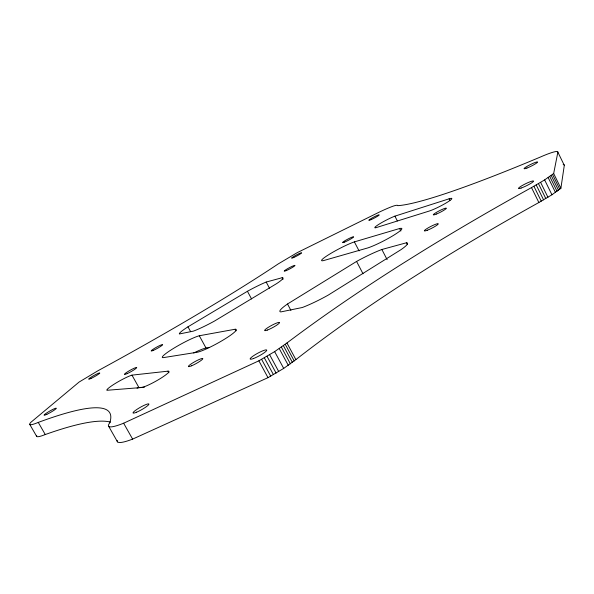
<?xml version="1.0" encoding="UTF-8"?>
<svg xmlns="http://www.w3.org/2000/svg" width="594" height="594" viewBox="0 0 594 594"><rect width="100%" height="100%" fill="white"/><g stroke="black" fill="none" stroke-linecap="round" stroke-linejoin="round"><path stroke-width="0.89" d="M117.233 440.436A43.845 7.217 -29.6 0 0 132.618 439.107L267.998 377.658L283.702 368.414L295.886 359.615A1759.836 449.383 -15 0 1 410.142 279.195L430.576 266.231A1759.836 449.383 -15 0 1 538.869 202.517L551.937 194.78L560.892 188.268L564.3 165.347L557.87 152.168A28.445 3.334 -26.4 0 0 540.243 157.098A344.668 29.745 -26 0 1 397.735 205.673A29.952 2.955 -27.5 0 0 392.827 206.259A30.91 3.059 -27.5 0 0 378.942 212.288L297.223 252.65L278.2 263.936A261.36 21.028 -28.9 0 1 214.367 304.217L199.176 313.313A261.36 21.028 -28.9 0 1 98.144 370.641L79.099 382.053L30.933 422.26A33.286 3.705 -29.6 0 0 38.268 422.416A503.081 60.313 -32.3 0 1 109.712 422.95A43.934 6.534 -29.5 0 0 123.626 423.21L258.865 360.818L274.643 351.618L286.947 342.968A1773.862 412.949 -16.3 0 1 402.212 263.833L422.772 250.995A1773.862 412.949 -16.3 0 1 531.504 187.6L544.631 179.908L553.667 173.515L557.87 152.168M406.474 242.768A28.423 3.787 -27.4 0 1 400.965 249.68L328.192 295.129A34.103 4.707 -27.9 0 1 302.316 307.506L280.895 311.902A29.752 4.017 -28 0 1 287.511 303.994L356.578 261.434A32.759 4.277 -27.5 0 1 381.868 249.495L406.474 242.768L407.306 244.394M282.172 277.71A24.072 2.628 -28.2 0 1 276.648 283.605L214.345 321.146A27.792 3.089 -28.5 0 1 193.31 331.148L179.381 333.969A23.121 2.517 -28.6 0 1 187.971 326.826L247.431 291.283A26.433 2.829 -28.3 0 1 266.194 282.046L282.172 277.71L283.026 279.306M449.071 198.827A14.219 1.626 -27 0 1 446.933 202.48A14.219 1.626 -27 0 1 429.046 211.108L375.631 227.792A13.528 1.448 -27.4 0 1 379.93 223.656A13.528 1.448 -27.4 0 1 394.899 216.149L449.071 198.827L449.896 200.453M399.576 228.519A21.703 2.584 -27.4 0 1 393.562 235.343A21.703 2.584 -27.4 0 1 368.005 247.861L323.44 260.618A20.701 2.309 -27.7 0 1 330.182 253.787A20.701 2.309 -27.7 0 1 354.38 241.892L399.576 228.519L400.846 230.999M235.209 329.232A23.56 3.067 -28.7 0 1 224.272 339.36A23.56 3.067 -28.7 0 1 197.817 352.145L163.12 357.662A22.468 2.688 -28.8 0 1 174.406 347.861A22.468 2.688 -28.8 0 1 199.302 335.759L235.209 329.232L236.063 330.799M193.696 352.992A22.431 2.97 -28.9 0 1 205.999 347.98L209.645 347.431M167.983 371.168A16.365 2.176 -29.2 0 1 159.868 378.846A16.365 2.176 -29.2 0 1 141.268 387.548L106.898 390.288A15.563 1.871 -29.3 0 1 115.986 383.041A15.563 1.871 -29.3 0 1 131.965 375.133L167.983 371.168L168.882 372.78M137.028 388.201A15.541 2.064 -29.4 0 1 138.929 387.563L144.431 387.162M29.752 424.42L36.642 436.345M38.268 422.416L45.263 434.541A501.826 66.535 -32.8 0 1 110.529 422.134M108.724 426.381L117.523 441.884M123.626 423.21L132.618 439.107M131.965 375.133L138.929 387.563M187.971 326.826L190.563 331.541M199.302 335.759L205.999 347.98M269.624 354.715L278.712 371.54M267.003 356.266L276.106 373.099M264.323 357.803L273.44 374.643M261.605 359.325L270.73 376.165M258.865 360.818L267.998 377.658M281.393 347.111L290.399 363.847M279.262 348.589L288.29 365.347M247.431 291.283L251.559 298.953M274.643 351.618L283.702 368.414M286.947 342.968L295.886 359.615M285.246 344.297L294.208 360.974M283.39 345.678L292.374 362.392M287.511 303.994L290.912 310.365M266.194 282.046L269.505 288.231M354.38 241.892L359.066 250.891M356.578 261.434L363.008 273.76M381.868 249.495L387.132 259.66M394.899 216.149L397.356 220.923M531.504 187.6L538.869 202.517M540.622 182.38L547.958 197.282M538.468 183.657L545.812 198.567M536.226 184.957L543.577 199.874M533.902 186.278L541.26 201.188M553.667 173.515L560.892 188.268M552.509 174.443L559.748 189.226M551.202 175.438L558.457 190.243M549.754 176.485L557.024 191.305M548.173 177.584L555.457 192.426M544.631 179.908L551.937 194.78M563.164 164.583A28.393 3.683 -26.2 0 1 564.3 165.347M45.263 434.541A33.227 4.099 -29.8 0 1 36.739 435.447M344.639 242.07A6.259 0.661 -27.6 0 0 353.638 236.969A6.259 0.661 -27.6 0 0 346.183 239.998A6.259 0.661 -27.6 0 0 344.639 242.07M371.087 219.632A5.881 0.579 -27.5 0 0 379.247 214.946A5.881 0.579 -27.5 0 0 371.777 218.147A5.881 0.579 -27.5 0 0 371.087 219.632M286.263 270.604A6.118 0.639 -28 0 0 294.973 265.577A6.118 0.639 -28 0 0 287.63 268.651A6.118 0.639 -28 0 0 286.263 270.604M293.844 257.44A5.688 0.549 -28 0 0 301.641 252.873A5.688 0.549 -28 0 0 294.372 256.088A5.688 0.549 -28 0 0 293.844 257.44M427.361 230.22A7.848 1.017 -27 0 0 438.298 223.908A7.848 1.017 -27 0 0 428.281 227.799A7.848 1.017 -27 0 0 427.361 230.22M436.597 213.989A7.321 0.876 -27 0 0 446.369 208.249A7.321 0.876 -27 0 0 436.523 212.325A7.321 0.876 -27 0 0 436.597 213.989M521.109 188.053A8.383 1.099 -26.2 0 0 533.427 181.415A8.383 1.099 -26.2 0 0 523.537 184.801A8.383 1.099 -26.2 0 0 521.109 188.053M526.908 168.065A7.581 0.891 -26.4 0 0 537.592 162.14A7.581 0.891 -26.4 0 0 527.947 165.852A7.581 0.891 -26.4 0 0 526.908 168.065M90.956 378.482A6.393 0.661 -29.2 0 0 99.785 373.077A6.393 0.661 -29.2 0 0 91.944 376.641A6.393 0.661 -29.2 0 0 90.956 378.482M127.22 373.589A7.046 0.817 -29.2 0 0 136.717 367.641A7.046 0.817 -29.2 0 0 127.74 371.688A7.046 0.817 -29.2 0 0 127.22 373.589M46.852 414.33A7.054 0.78 -29.6 0 0 56.319 408.323A7.054 0.78 -29.6 0 0 47.394 412.481A7.054 0.78 -29.6 0 0 46.852 414.33M153.556 350.289A6.579 0.72 -28.9 0 0 162.652 344.758A6.579 0.72 -28.9 0 0 154.522 348.351A6.579 0.72 -28.9 0 0 153.556 350.289M253.623 358.479A9.43 1.507 -28.5 0 0 266.728 350.356A9.43 1.507 -28.5 0 0 255.004 354.804A9.43 1.507 -28.5 0 0 253.623 358.479M267.367 330.064A8.435 1.21 -28.3 0 0 279.447 322.898A8.435 1.21 -28.3 0 0 269.461 326.618A8.435 1.21 -28.3 0 0 267.367 330.064M136.642 412.184A9.125 1.359 -29.5 0 0 148.938 404.195A9.125 1.359 -29.5 0 0 137.363 409.095A9.125 1.359 -29.5 0 0 136.642 412.184M191.647 365.77A8.249 1.143 -28.9 0 0 202.844 358.724A8.249 1.143 -28.9 0 0 192.337 363.149A8.249 1.143 -28.9 0 0 191.647 365.77"/></g></svg>
